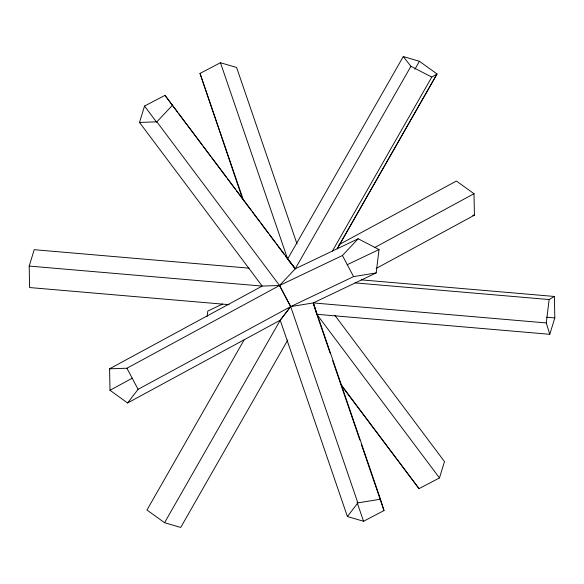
<?xml version="1.0" encoding="UTF-8"?>
<svg xmlns="http://www.w3.org/2000/svg" width="584" height="584" viewBox="0 0 584 584"><rect width="100%" height="100%" fill="white"/><g stroke="black" fill="none" stroke-linecap="round" stroke-linejoin="round"><path stroke-width="0.88" d="M207.159 316.455L207.816 311.06L222.519 304.052M127.589 402.975L138.072 389.346L290.671 306.607L313.294 302.921L376.184 272.925L379.023 249.543L358.167 238.768L295.278 268.771L279.539 285.496L290.671 306.607L280.196 320.236L127.589 402.975L109.989 390.28L109.588 368.803L262.194 286.08L279.546 285.496L342.436 255.5L358.16 238.768M549.792 334.303L546.288 322.937L549.135 299.555L554.391 296.46L554.8 317.937L549.792 334.303L316.805 314.28L330.062 353.028M229.059 304.673L29.609 287.547L29.2 266.07L34.208 249.697L249.061 268.158M29.2 266.07L262.194 286.087L139.51 122.421L144.525 106.047L164.973 95.353L295.27 268.764L410.924 66.313L403.281 56.553L287.649 259.011L295.27 268.764L287.649 259.011L220.46 62.729L200.005 73.423L242.418 198.429M341.611 385.79L419.027 488.647L439.475 477.946L444.482 461.579L334.895 315.375M244.083 339.983L146.964 510.014L164.564 522.702L180.712 527.447L287.773 340.012M414.903 69.204L419.429 61.291L437.036 73.978L337.209 248.762L437.036 73.978L431.788 77.081L332.406 251.062M164.571 522.702L280.218 320.244L290.679 306.607L353.576 276.612L376.184 272.925M347.4 516.526L357.861 502.897L380.483 499.211L383.995 510.562L363.555 521.271L347.4 516.526L280.211 320.236M139.51 122.421L156.862 121.837L172.601 105.113M338.954 244.703L456.403 181.025L474.011 193.706L474.42 215.182L376.14 268.465M109.588 368.803L126.94 368.227L279.546 285.496L290.686 306.6L357.861 502.89M109.989 390.28L132.356 378.147M374.935 247.426L474.011 193.706M347.173 264.734L379.023 249.543M472.682 215.24L474.42 215.182M361.292 279.875L554.391 296.46M355.123 282.89L549.135 299.555M546.639 317.236L554.8 317.937M546.288 322.937L313.301 302.928L316.55 313.477L313.301 302.921L380.483 499.211M403.288 56.553L419.421 61.291M220.46 62.729L236.6 67.474L297.015 243.951M410.924 66.313L431.78 77.081M164.98 95.353L177.514 112.084M178.609 113.537L202.049 144.81M203.137 146.27L210.773 156.454M211.861 157.906L226.585 177.543M227.672 179.003L235.308 189.187M236.396 190.639L251.12 210.276M252.208 211.729L259.844 221.92M260.931 223.373L268.56 233.556M269.655 235.009L275.648 243.01M276.736 244.462L284.372 254.646M285.459 256.106L287.642 259.011M316.805 314.287L439.482 477.938M156.862 121.837L279.546 285.496M144.525 106.047L156.519 122.056M340.516 383.907L419.035 488.647M342.436 255.5L353.568 276.612M126.94 368.227L138.072 389.346M332.712 360.773L359.832 439.971M361.306 444.278L383.995 510.562M357.065 502.328L363.555 521.271M200.005 73.423L243.63 200.838"/></g></svg>
